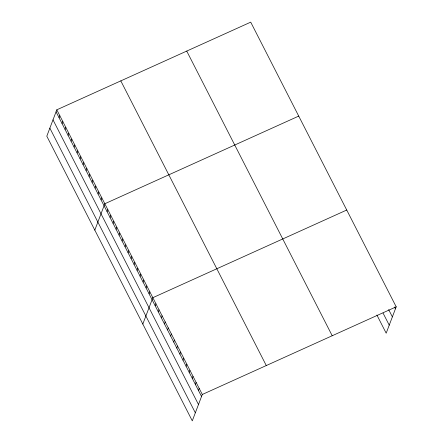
<?xml version="1.0" encoding="UTF-8"?>
<svg xmlns="http://www.w3.org/2000/svg" width="443" height="443" viewBox="0 0 443 443"><rect width="100%" height="100%" fill="white"/><g stroke="black" fill="none" stroke-linecap="round" stroke-linejoin="round"><path stroke-width="0.66" d="M56.82 109.809L46.803 136.178L192.284 420.85L202.301 394.475L396.197 306.822L250.716 22.15L56.82 109.809L202.301 394.475M59.057 117.694L59.822 115.678M62.059 123.564L62.823 121.548M65.06 129.434L65.824 127.423M68.061 135.309L68.826 133.293M71.057 141.179L71.827 139.163M74.059 147.048L74.828 145.033M77.06 152.924L77.824 150.908M80.061 158.793L80.825 156.778M83.062 164.663L83.827 162.647M86.064 170.533L86.828 168.523M89.065 176.408L89.829 174.392M92.061 182.278L92.831 180.262M95.062 188.148L95.832 186.132M98.064 194.023L98.828 192.007M101.065 199.893L101.829 197.877M94.813 230.122L104.83 203.747L298.726 116.094M107.068 211.632L107.832 209.622M110.069 217.507L110.833 215.492M113.065 223.377L113.834 221.362M116.066 229.247L116.836 227.231M119.067 235.122L119.831 233.107M122.069 240.992L122.833 238.976M125.07 246.862L125.834 244.846M128.071 252.731L128.835 250.721M131.073 258.607L131.837 256.591M134.068 264.477L134.838 262.461M137.07 270.346L137.834 268.331M140.071 276.216L140.835 274.206M143.072 282.091L143.837 280.076M146.074 287.961L146.838 285.945M149.075 293.831L149.839 291.821M142.823 324.06L152.841 297.69L346.731 210.032M155.166 305.753L155.93 303.737M158.256 311.8L159.02 309.79M161.346 317.852L162.116 315.837M164.442 323.899L165.206 321.884M167.532 329.952L168.296 327.936M170.621 335.999L171.386 333.983M173.717 342.046L174.481 340.036M176.807 348.098L177.571 346.083M179.897 354.145L180.661 352.13M182.987 360.198L183.756 358.182M186.082 366.245L186.846 364.229M189.172 372.297L189.936 370.282M192.262 378.344L193.026 376.328M195.352 384.391L196.122 382.381M198.447 390.444L199.212 388.428M396.197 306.822L386.18 333.191L376.904 315.045M394.503 307.021L395.433 308.832M388.666 309.613L392.376 316.872M383.045 313.057L389.231 325.156M186.73 51.078L332.211 335.744M120.806 80.881L266.287 365.553M56.056 111.824L201.537 396.491M53.005 119.859L198.486 404.531M49.86 128.143L195.335 412.81"/></g></svg>
